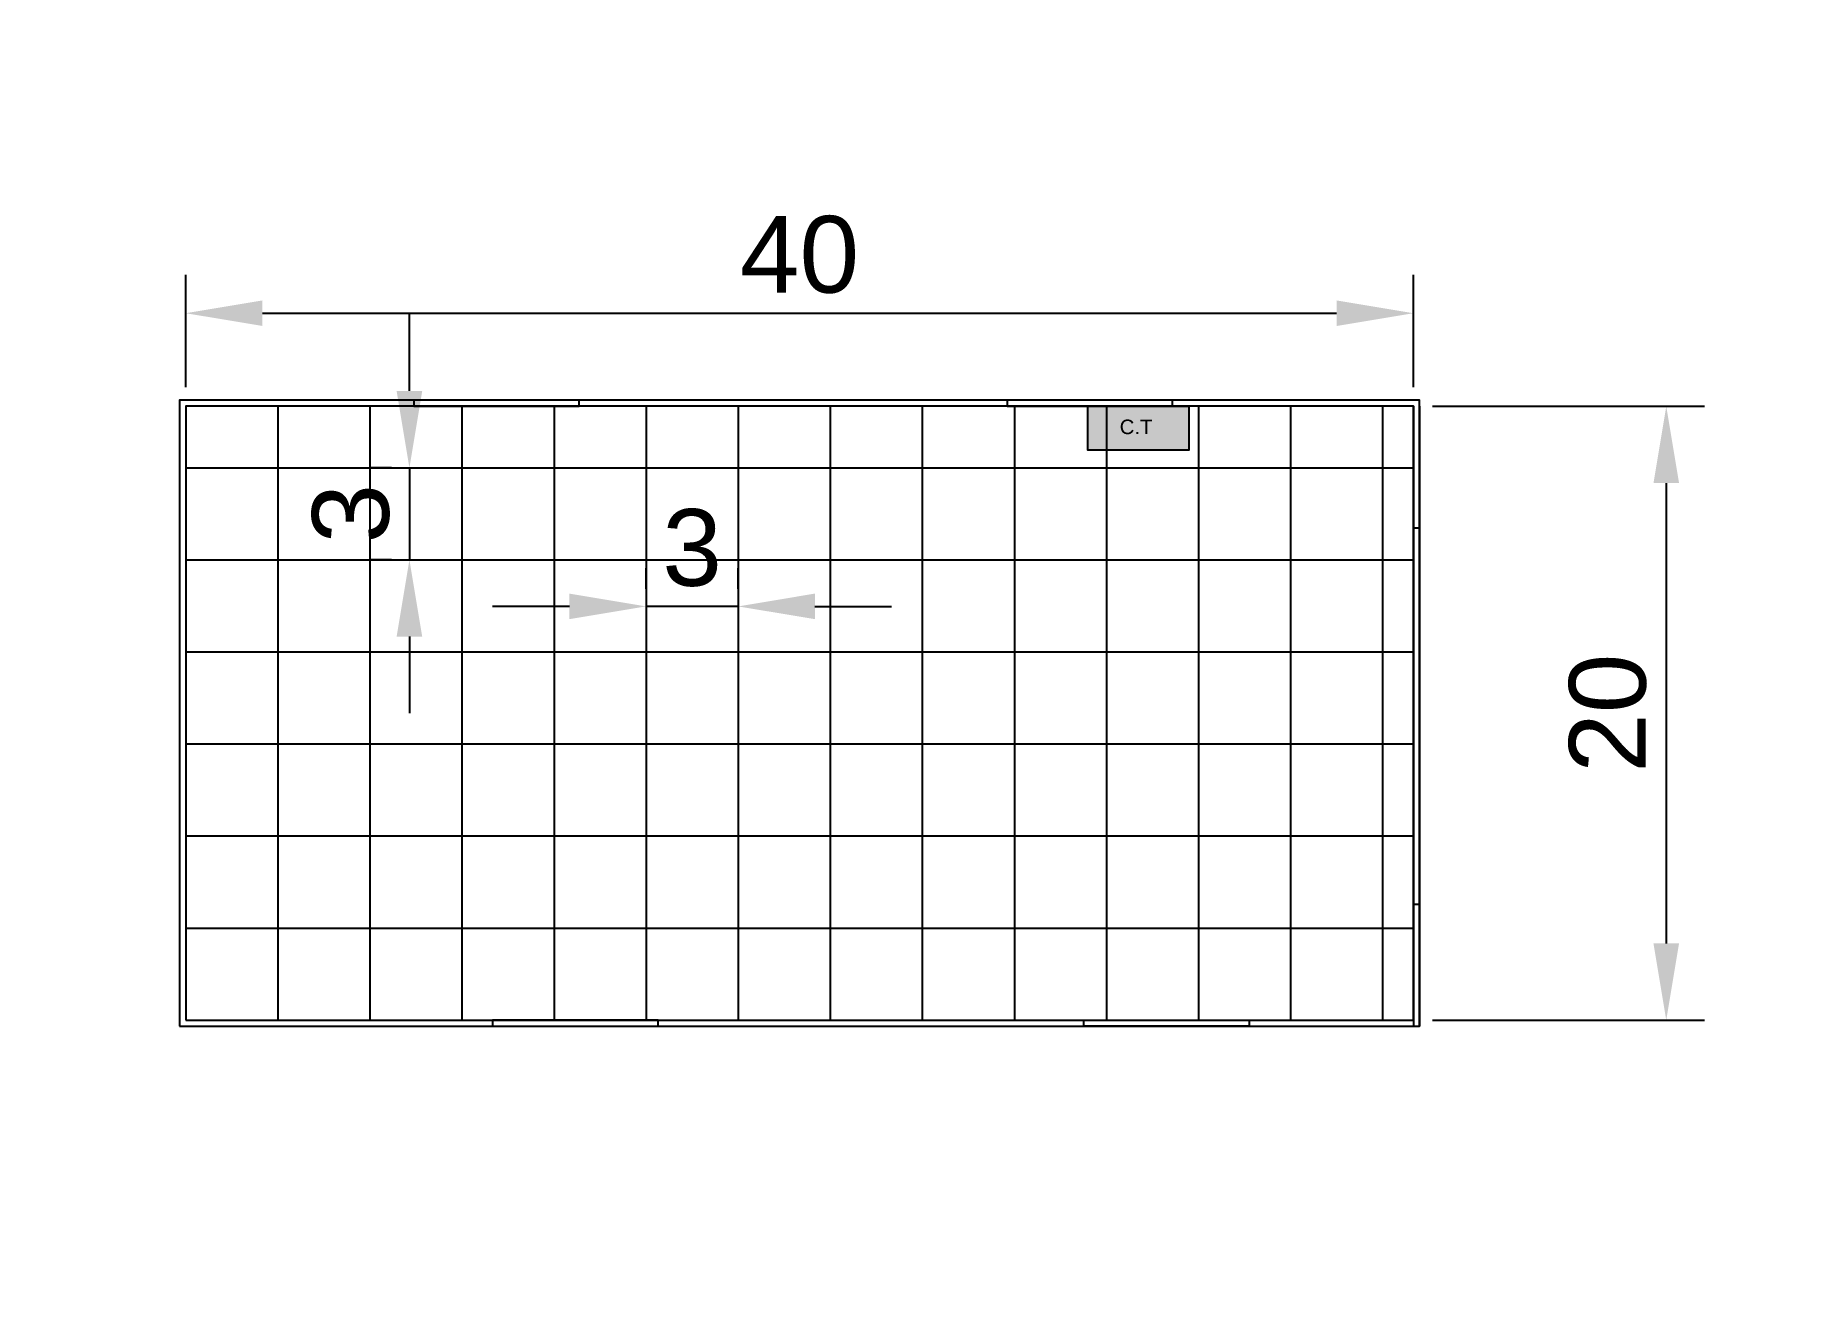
# Paper-space layout 'Presentación1' of a CAD drawing. Header units: millimetres. Extents: x 20 to 410, y 10 to 287.
# The model-space entities are those that its viewports show. They can reach past a viewport. Long polylines and large blocks are cut down to what shows.
import ezdxf

# ---------------------------------------------------------------- set-up
doc = ezdxf.new("R2010")
doc.units = ezdxf.units.MM
for name, color, linetype in [('Cerramientos y ventanas', 7, 'Continuous'), ('Presentacion', 7, 'Continuous'), ('Toma Tierra', 40, 'Continuous')]:
    doc.layers.add(name, color=color, linetype=linetype)
doc.layers.get('Presentacion').off()
doc.styles.get("Standard").update_dxf_attribs({"font": 'arial.ttf'})
doc.dimstyles.new('ISO-25', dxfattribs={"dimtxt": 2.5, "dimasz": 2.5, "dimexe": 1.25, "dimexo": 0.625, "dimtad": 1, "dimtxsty": 'Standard', "dimcen": 2.5, "dimadec": 0, "dimazin": 0, "dimtfac": 1, "dimtmove": 0, "dimatfit": 3, "dimfxl": 1, "dimarcsym": 0})

# ---------------------------------------------------------------- blocks, each defined once
blk = doc.blocks.new('*D9')
at = {"layer": 'Defpoints', "color": 0, "transparency": 16777216}
for p in [(104.837, 23.034), (64.837, 20), (104.837, 20)]:
    blk.add_point(p, dxfattribs=at)
at = {"layer": 'Toma Tierra', "color": 0, "lineweight": -2, "transparency": 16777216}
for p, q in [((64.837, 20.625), (64.837, 24.284)), ((104.837, 20.625), (104.837, 24.284)), ((67.337, 23.034), (102.337, 23.034))]:
    blk.add_line(p, q, dxfattribs=at)
at = {"layer": 'Toma Tierra', "color": 0, "transparency": 16777216}
for points in [[(67.337, 23.451), (67.337, 22.618), (64.837, 23.034)], [(102.337, 23.451), (102.337, 22.618), (104.837, 23.034)]]:
    blk.add_solid(points, dxfattribs=at)
at = {"layer": 'Toma Tierra', "color": 0, "transparency": 16777216, "insert": (84.837, 24.936), "char_height": 2.5, "attachment_point": 5}
blk.add_mtext('40', dxfattribs=at)
blk = doc.blocks.new('*D10')
at = {"layer": 'Defpoints', "color": 0, "transparency": 16777216}
for p in [(104.837, 20), (104.837, 0), (113.078, 0)]:
    blk.add_point(p, dxfattribs=at)
at = {"layer": 'Toma Tierra', "color": 0, "lineweight": -2, "transparency": 16777216}
for p, q in [((105.462, 20), (114.328, 20)), ((113.078, 17.5), (113.078, 2.5)), ((105.462, 0), (114.328, 0))]:
    blk.add_line(p, q, dxfattribs=at)
at = {"layer": 'Toma Tierra', "color": 0, "transparency": 16777216}
for points in [[(112.661, 17.5), (113.495, 17.5), (113.078, 20)], [(112.661, 2.5), (113.495, 2.5), (113.078, 0)]]:
    blk.add_solid(points, dxfattribs=at)
at = {"layer": 'Toma Tierra', "color": 0, "transparency": 16777216, "insert": (111.177, 10), "char_height": 2.5, "attachment_point": 5, "rotation": 90}
blk.add_mtext('20', dxfattribs=at)
blk = doc.blocks.new('*D11')
at = {"color": 0, "lineweight": -2, "transparency": 16777216}
for p, q in [((72.125, 20.5), (72.125, 23)), ((71.544, 18), (70.875, 18)), ((72.125, 18), (72.125, 15)), ((71.544, 15), (70.875, 15)), ((72.125, 12.5), (72.125, 10))]:
    blk.add_line(p, q, dxfattribs=at)
at = {"color": 0, "transparency": 16777216}
for points in [[(71.708, 20.5), (72.542, 20.5), (72.125, 18)], [(71.708, 12.5), (72.542, 12.5), (72.125, 15)]]:
    blk.add_solid(points, dxfattribs=at)
at = {"layer": 'Defpoints', "color": 0, "transparency": 16777216}
for p in [(72.169, 18), (72.125, 15), (72.169, 15)]:
    blk.add_point(p, dxfattribs=at)
at = {"color": 0, "transparency": 16777216, "insert": (70.223, 16.5), "char_height": 2.5, "attachment_point": 5, "rotation": 90}
blk.add_mtext('3', dxfattribs=at)
blk = doc.blocks.new('*D12')
at = {"color": 0, "lineweight": -2, "transparency": 16777216}
for p, q in [((79.837, 14.056), (79.837, 14.731)), ((82.837, 14.056), (82.837, 14.731)), ((77.337, 13.481), (74.837, 13.481)), ((82.837, 13.481), (79.837, 13.481)), ((85.337, 13.481), (87.837, 13.481))]:
    blk.add_line(p, q, dxfattribs=at)
at = {"color": 0, "transparency": 16777216}
for points in [[(77.337, 13.898), (77.337, 13.065), (79.837, 13.481)], [(85.337, 13.898), (85.337, 13.065), (82.837, 13.481)]]:
    blk.add_solid(points, dxfattribs=at)
at = {"layer": 'Defpoints', "color": 0, "transparency": 16777216}
for p in [(79.837, 13.481), (79.837, 13.431), (82.837, 13.431)]:
    blk.add_point(p, dxfattribs=at)
at = {"color": 0, "transparency": 16777216, "insert": (81.337, 15.384), "char_height": 2.5, "attachment_point": 5}
blk.add_mtext('3', dxfattribs=at)

msp = doc.modelspace()

# ---------------------------------------------------------------- hatches: boundary and pattern name
at = {"layer": 'Toma Tierra', "true_color": 0xffffff}
msp.add_hatch(color=7, dxfattribs=at).paths.add_polyline_path([(94.228, 20), (97.516, 20), (97.516, 18.575), (94.228, 18.575)])

# ---------------------------------------------------------------- linework, layer by layer
msp.add_line((64.837, 0), (64.837, 0))
msp.add_line((64.837, 0), (64.837, 0))
at = {"color": 18, "true_color": 0x000000}
msp.add_lwpolyline([(94.228, 20), (97.516, 20), (97.516, 18.575), (94.228, 18.575)], close=True, dxfattribs=at)
at = {"layer": 'Cerramientos y ventanas'}
for p, q in [((104.837, 20.2), (64.837, 20.2)), ((64.637, 20), (64.637, 0)), ((104.837, 20), (64.837, 20)), ((64.837, 20), (64.837, 0)), ((104.837, 20), (104.837, -0.2)), ((105.037, 20), (105.037, -0.2)), ((64.837, 0), (104.837, 0)), ((64.837, -0.2), (104.837, -0.2))]:
    msp.add_line(p, q, dxfattribs=at)
for points in [[(64.637, -0.2), (105.037, -0.2), (105.037, 20.2), (64.637, 20.2)], [(64.837, 0), (104.837, 0), (104.837, 20), (64.837, 20)]]:
    msp.add_lwpolyline(points, close=True, dxfattribs=at)
at = {"layer": 'Cerramientos y ventanas', "color": 3}
for points in [[(72.265, 20), (77.657, 20), (77.657, 20.2), (72.265, 20.2)], [(91.601, 20), (96.992, 20), (96.992, 20.2), (91.601, 20.2)], [(104.837, 16.037), (105.037, 16.037), (105.037, 3.763), (104.837, 3.763)], [(74.837, -0.2), (80.229, -0.2), (80.229, 0), (74.837, 0)], [(99.488, -0.2), (94.097, -0.2), (94.097, 0), (99.488, 0)]]:
    msp.add_lwpolyline(points, close=True, dxfattribs=at)
at = {"layer": 'Toma Tierra'}
for p, q in [((67.837, 20), (67.837, 0)), ((70.837, 20), (70.837, 0)), ((73.837, 20), (73.837, 0)), ((76.837, 20), (76.837, 0)), ((79.837, 20), (79.837, 0)), ((82.837, 20), (82.837, 0)), ((85.837, 20), (85.837, 0)), ((88.837, 20), (88.837, 0)), ((91.837, 20), (91.837, 0)), ((94.837, 20), (94.837, 0)), ((97.837, 20), (97.837, 0)), ((100.837, 20), (100.837, 0)), ((103.837, 20), (103.837, 0)), ((64.837, 18), (104.837, 18)), ((64.837, 15), (104.837, 15)), ((64.837, 12), (104.837, 12)), ((64.837, 9), (104.837, 9)), ((64.837, 6), (104.837, 6)), ((64.837, 3), (104.837, 3))]:
    msp.add_line(p, q, dxfattribs=at)

# ---------------------------------------------------------------- texts
at = {"color": 18, "true_color": 0x000000, "insert": (95.269, 19.568), "char_height": 0.4743, "attachment_point": 1}
msp.add_mtext_dynamic_manual_height_columns('C.T', width=1.79715, gutter_width=2.371, heights=[0], dxfattribs=at)

# ---------------------------------------------------------------- dimensions: what is measured, and where the dimension line sits
dim = msp.add_linear_dim(base=(72.125, 15), p1=(72.169, 18), p2=(72.169, 15), angle=90, dimstyle='ISO-25')
dim.commit()
dim.dimension.update_dxf_attribs({"geometry": '*D11', "text_midpoint": (70.223, 16.5)})
dim = msp.add_linear_dim(base=(79.837, 13.481), p1=(82.837, 13.431), p2=(79.837, 13.431), dimstyle='ISO-25')
dim.commit()
dim.dimension.update_dxf_attribs({"geometry": '*D12', "text_midpoint": (81.337, 15.384)})
at = {"layer": 'Toma Tierra', "color": 0}
dim = msp.add_linear_dim(base=(104.837, 23.034), p1=(64.837, 20), p2=(104.837, 20), dimstyle='ISO-25', dxfattribs=at)
dim.commit()
dim.dimension.update_dxf_attribs({"geometry": '*D9', "text_midpoint": (84.837, 24.936)})
dim = msp.add_linear_dim(base=(113.078, 0), p1=(104.837, 20), p2=(104.837, 0), angle=90, dimstyle='ISO-25', dxfattribs=at)
dim.commit()
dim.dimension.update_dxf_attribs({"geometry": '*D10', "text_midpoint": (111.177, 10)})

psp = doc.layouts.new('Presentación1')

# ---------------------------------------------------------------- viewports
at = {"layer": 'Presentacion', "color": 8, "lineweight": 0, "true_color": 0x808080}
psp.add_viewport(center=(215, 148.5), size=(390, 277), view_center_point=(88.55, 11.767), view_height=40.65549, dxfattribs=at)

doc.saveas('drawing.dxf')
